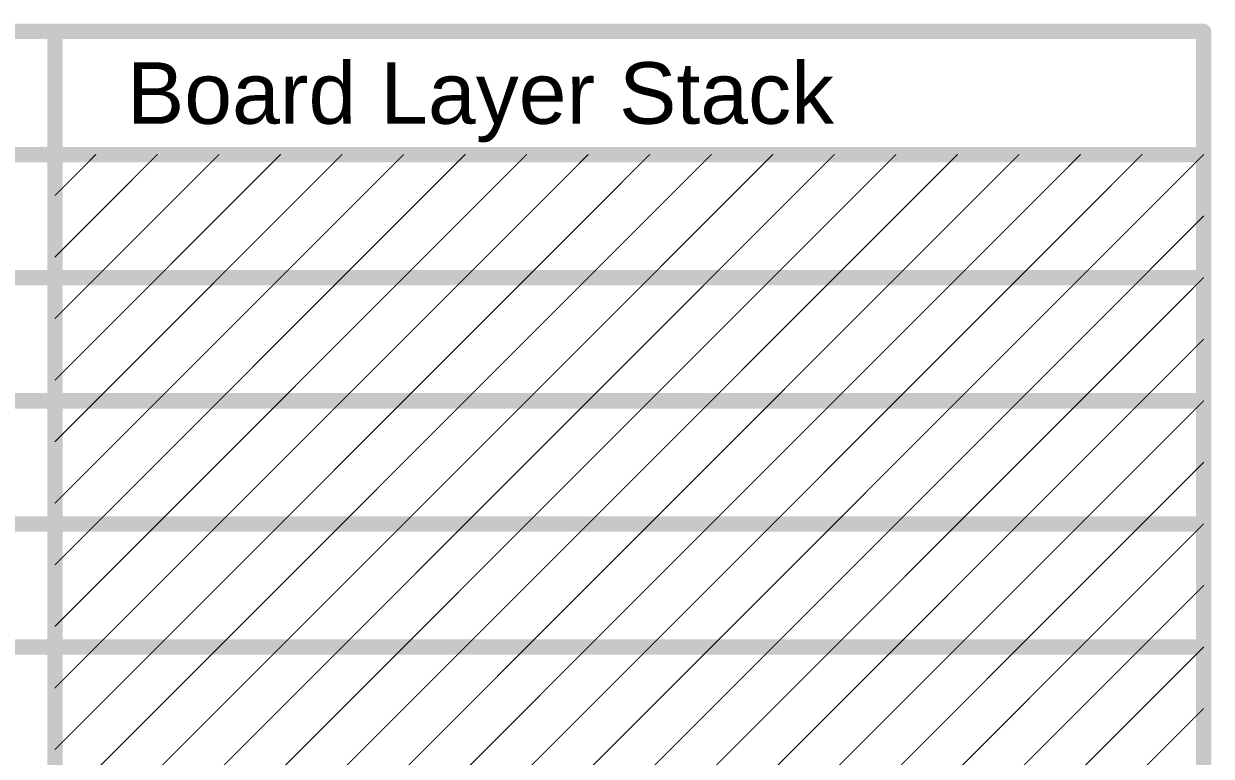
# Model space of a CAD drawing. Header units: inches. Extents: x -13 to 356, y -4 to 120.
# Drawn here: x 73.13 to 102.54, y 101.57 to 119.7 of the extents above; entities that cross this region are included whole.
import ezdxf

# ---------------------------------------------------------------- set-up
doc = ezdxf.new("R2010")
doc.units = ezdxf.units.IN
doc.layers.add('Dimensions', color=6, linetype='Continuous')
doc.styles.add('Arial', font='', dxfattribs={"height": 0.2})
doc.styles.get('Arial').set_extended_font_data('Arial')

msp = doc.modelspace()

# ---------------------------------------------------------------- linework, layer by layer
at = {"layer": 'Dimensions'}
for points in [[(-12.939, 119.507, 0.381, 0.381, 0), (102.346, 119.507, 0.381, 0.381, 0)], [(73.906, 82.931, 0.381, 0.381, 0), (73.906, 119.507, 0.381, 0.381, 0)], [(102.346, 82.931, 0.381, 0.381, 0), (102.346, 119.507, 0.381, 0.381, 0)], [(-12.939, 116.459, 0.381, 0.381, 0), (102.346, 116.459, 0.381, 0.381, 0)], [(73.906, 113.927, 0.0254, 0.0254, 0), (76.438, 116.459, 0.0254, 0.0254, 0)], [(73.906, 115.451, 0.0254, 0.0254, 0), (74.914, 116.459, 0.0254, 0.0254, 0)], [(74.914, 113.411, 0.0254, 0.0254, 0), (77.962, 116.459, 0.0254, 0.0254, 0)], [(76.438, 113.411, 0.0254, 0.0254, 0), (79.486, 116.459, 0.0254, 0.0254, 0)], [(77.962, 113.411, 0.0254, 0.0254, 0), (81.01, 116.459, 0.0254, 0.0254, 0)], [(79.486, 113.411, 0.0254, 0.0254, 0), (82.534, 116.459, 0.0254, 0.0254, 0)], [(81.01, 113.411, 0.0254, 0.0254, 0), (84.058, 116.459, 0.0254, 0.0254, 0)], [(82.534, 113.411, 0.0254, 0.0254, 0), (85.582, 116.459, 0.0254, 0.0254, 0)], [(84.058, 113.411, 0.0254, 0.0254, 0), (87.106, 116.459, 0.0254, 0.0254, 0)], [(85.582, 113.411, 0.0254, 0.0254, 0), (88.63, 116.459, 0.0254, 0.0254, 0)], [(87.106, 113.411, 0.0254, 0.0254, 0), (90.154, 116.459, 0.0254, 0.0254, 0)], [(88.63, 113.411, 0.0254, 0.0254, 0), (91.678, 116.459, 0.0254, 0.0254, 0)], [(90.154, 113.411, 0.0254, 0.0254, 0), (93.202, 116.459, 0.0254, 0.0254, 0)], [(91.678, 113.411, 0.0254, 0.0254, 0), (94.726, 116.459, 0.0254, 0.0254, 0)], [(93.202, 113.411, 0.0254, 0.0254, 0), (96.25, 116.459, 0.0254, 0.0254, 0)], [(94.726, 113.411, 0.0254, 0.0254, 0), (97.774, 116.459, 0.0254, 0.0254, 0)], [(96.25, 113.411, 0.0254, 0.0254, 0), (99.298, 116.459, 0.0254, 0.0254, 0)], [(97.774, 113.411, 0.0254, 0.0254, 0), (100.822, 116.459, 0.0254, 0.0254, 0)], [(99.298, 113.411, 0.0254, 0.0254, 0), (102.346, 116.459, 0.0254, 0.0254, 0)], [(100.822, 113.411, 0.0254, 0.0254, 0), (102.346, 114.935, 0.0254, 0.0254, 0)], [(59.432, 113.411, 0.381, 0.381, 0), (73.906, 113.411, 0.381, 0.381, 0)], [(73.906, 113.411, 0.381, 0.381, 0), (102.346, 113.411, 0.381, 0.381, 0)], [(73.906, 110.879, 0.0254, 0.0254, 0), (76.438, 113.411, 0.0254, 0.0254, 0)], [(73.906, 112.403, 0.0254, 0.0254, 0), (74.914, 113.411, 0.0254, 0.0254, 0)], [(74.914, 110.363, 0.0254, 0.0254, 0), (77.962, 113.411, 0.0254, 0.0254, 0)], [(76.438, 110.363, 0.0254, 0.0254, 0), (79.486, 113.411, 0.0254, 0.0254, 0)], [(77.962, 110.363, 0.0254, 0.0254, 0), (81.01, 113.411, 0.0254, 0.0254, 0)], [(79.486, 110.363, 0.0254, 0.0254, 0), (82.534, 113.411, 0.0254, 0.0254, 0)], [(81.01, 110.363, 0.0254, 0.0254, 0), (84.058, 113.411, 0.0254, 0.0254, 0)], [(82.534, 110.363, 0.0254, 0.0254, 0), (85.582, 113.411, 0.0254, 0.0254, 0)], [(84.058, 110.363, 0.0254, 0.0254, 0), (87.106, 113.411, 0.0254, 0.0254, 0)], [(85.582, 110.363, 0.0254, 0.0254, 0), (88.63, 113.411, 0.0254, 0.0254, 0)], [(87.106, 110.363, 0.0254, 0.0254, 0), (90.154, 113.411, 0.0254, 0.0254, 0)], [(88.63, 110.363, 0.0254, 0.0254, 0), (91.678, 113.411, 0.0254, 0.0254, 0)], [(90.154, 110.363, 0.0254, 0.0254, 0), (93.202, 113.411, 0.0254, 0.0254, 0)], [(91.678, 110.363, 0.0254, 0.0254, 0), (94.726, 113.411, 0.0254, 0.0254, 0)], [(93.202, 110.363, 0.0254, 0.0254, 0), (96.25, 113.411, 0.0254, 0.0254, 0)], [(94.726, 110.363, 0.0254, 0.0254, 0), (97.774, 113.411, 0.0254, 0.0254, 0)], [(96.25, 110.363, 0.0254, 0.0254, 0), (99.298, 113.411, 0.0254, 0.0254, 0)], [(97.774, 110.363, 0.0254, 0.0254, 0), (100.822, 113.411, 0.0254, 0.0254, 0)], [(99.298, 110.363, 0.0254, 0.0254, 0), (102.346, 113.411, 0.0254, 0.0254, 0)], [(100.822, 110.363, 0.0254, 0.0254, 0), (102.346, 111.887, 0.0254, 0.0254, 0)], [(59.432, 110.363, 0.381, 0.381, 0), (73.906, 110.363, 0.381, 0.381, 0)], [(73.906, 110.363, 0.381, 0.381, 0), (102.346, 110.363, 0.381, 0.381, 0)], [(73.906, 107.831, 0.0254, 0.0254, 0), (76.438, 110.363, 0.0254, 0.0254, 0)], [(73.906, 109.355, 0.0254, 0.0254, 0), (74.914, 110.363, 0.0254, 0.0254, 0)], [(74.914, 107.315, 0.0254, 0.0254, 0), (77.962, 110.363, 0.0254, 0.0254, 0)], [(76.438, 107.315, 0.0254, 0.0254, 0), (79.486, 110.363, 0.0254, 0.0254, 0)], [(77.962, 107.315, 0.0254, 0.0254, 0), (81.01, 110.363, 0.0254, 0.0254, 0)], [(79.486, 107.315, 0.0254, 0.0254, 0), (82.534, 110.363, 0.0254, 0.0254, 0)], [(81.01, 107.315, 0.0254, 0.0254, 0), (84.058, 110.363, 0.0254, 0.0254, 0)], [(82.534, 107.315, 0.0254, 0.0254, 0), (85.582, 110.363, 0.0254, 0.0254, 0)], [(84.058, 107.315, 0.0254, 0.0254, 0), (87.106, 110.363, 0.0254, 0.0254, 0)], [(85.582, 107.315, 0.0254, 0.0254, 0), (88.63, 110.363, 0.0254, 0.0254, 0)], [(87.106, 107.315, 0.0254, 0.0254, 0), (90.154, 110.363, 0.0254, 0.0254, 0)], [(88.63, 107.315, 0.0254, 0.0254, 0), (91.678, 110.363, 0.0254, 0.0254, 0)], [(90.154, 107.315, 0.0254, 0.0254, 0), (93.202, 110.363, 0.0254, 0.0254, 0)], [(91.678, 107.315, 0.0254, 0.0254, 0), (94.726, 110.363, 0.0254, 0.0254, 0)], [(93.202, 107.315, 0.0254, 0.0254, 0), (96.25, 110.363, 0.0254, 0.0254, 0)], [(94.726, 107.315, 0.0254, 0.0254, 0), (97.774, 110.363, 0.0254, 0.0254, 0)], [(96.25, 107.315, 0.0254, 0.0254, 0), (99.298, 110.363, 0.0254, 0.0254, 0)], [(97.774, 107.315, 0.0254, 0.0254, 0), (100.822, 110.363, 0.0254, 0.0254, 0)], [(99.298, 107.315, 0.0254, 0.0254, 0), (102.346, 110.363, 0.0254, 0.0254, 0)], [(100.822, 107.315, 0.0254, 0.0254, 0), (102.346, 108.839, 0.0254, 0.0254, 0)], [(59.432, 107.315, 0.381, 0.381, 0), (73.906, 107.315, 0.381, 0.381, 0)], [(73.906, 107.315, 0.381, 0.381, 0), (102.346, 107.315, 0.381, 0.381, 0)], [(73.906, 104.783, 0.0254, 0.0254, 0), (76.438, 107.315, 0.0254, 0.0254, 0)], [(73.906, 106.307, 0.0254, 0.0254, 0), (74.914, 107.315, 0.0254, 0.0254, 0)], [(74.914, 104.267, 0.0254, 0.0254, 0), (77.962, 107.315, 0.0254, 0.0254, 0)], [(76.438, 104.267, 0.0254, 0.0254, 0), (79.486, 107.315, 0.0254, 0.0254, 0)], [(77.962, 104.267, 0.0254, 0.0254, 0), (81.01, 107.315, 0.0254, 0.0254, 0)], [(79.486, 104.267, 0.0254, 0.0254, 0), (82.534, 107.315, 0.0254, 0.0254, 0)], [(81.01, 104.267, 0.0254, 0.0254, 0), (84.058, 107.315, 0.0254, 0.0254, 0)], [(82.534, 104.267, 0.0254, 0.0254, 0), (85.582, 107.315, 0.0254, 0.0254, 0)], [(84.058, 104.267, 0.0254, 0.0254, 0), (87.106, 107.315, 0.0254, 0.0254, 0)], [(85.582, 104.267, 0.0254, 0.0254, 0), (88.63, 107.315, 0.0254, 0.0254, 0)], [(87.106, 104.267, 0.0254, 0.0254, 0), (90.154, 107.315, 0.0254, 0.0254, 0)], [(88.63, 104.267, 0.0254, 0.0254, 0), (91.678, 107.315, 0.0254, 0.0254, 0)], [(90.154, 104.267, 0.0254, 0.0254, 0), (93.202, 107.315, 0.0254, 0.0254, 0)], [(91.678, 104.267, 0.0254, 0.0254, 0), (94.726, 107.315, 0.0254, 0.0254, 0)], [(93.202, 104.267, 0.0254, 0.0254, 0), (96.25, 107.315, 0.0254, 0.0254, 0)], [(94.726, 104.267, 0.0254, 0.0254, 0), (97.774, 107.315, 0.0254, 0.0254, 0)], [(96.25, 104.267, 0.0254, 0.0254, 0), (99.298, 107.315, 0.0254, 0.0254, 0)], [(97.774, 104.267, 0.0254, 0.0254, 0), (100.822, 107.315, 0.0254, 0.0254, 0)], [(99.298, 104.267, 0.0254, 0.0254, 0), (102.346, 107.315, 0.0254, 0.0254, 0)], [(100.822, 104.267, 0.0254, 0.0254, 0), (102.346, 105.791, 0.0254, 0.0254, 0)], [(59.432, 104.267, 0.381, 0.381, 0), (73.906, 104.267, 0.381, 0.381, 0)], [(73.906, 104.267, 0.381, 0.381, 0), (102.346, 104.267, 0.381, 0.381, 0)], [(73.906, 101.735, 0.0254, 0.0254, 0), (76.438, 104.267, 0.0254, 0.0254, 0)], [(73.906, 103.259, 0.0254, 0.0254, 0), (74.914, 104.267, 0.0254, 0.0254, 0)], [(74.914, 101.219, 0.0254, 0.0254, 0), (77.962, 104.267, 0.0254, 0.0254, 0)], [(76.438, 101.219, 0.0254, 0.0254, 0), (79.486, 104.267, 0.0254, 0.0254, 0)], [(77.962, 101.219, 0.0254, 0.0254, 0), (81.01, 104.267, 0.0254, 0.0254, 0)], [(79.486, 101.219, 0.0254, 0.0254, 0), (82.534, 104.267, 0.0254, 0.0254, 0)], [(81.01, 101.219, 0.0254, 0.0254, 0), (84.058, 104.267, 0.0254, 0.0254, 0)], [(82.534, 101.219, 0.0254, 0.0254, 0), (85.582, 104.267, 0.0254, 0.0254, 0)], [(84.058, 101.219, 0.0254, 0.0254, 0), (87.106, 104.267, 0.0254, 0.0254, 0)], [(85.582, 101.219, 0.0254, 0.0254, 0), (88.63, 104.267, 0.0254, 0.0254, 0)], [(87.106, 101.219, 0.0254, 0.0254, 0), (90.154, 104.267, 0.0254, 0.0254, 0)], [(88.63, 101.219, 0.0254, 0.0254, 0), (91.678, 104.267, 0.0254, 0.0254, 0)], [(90.154, 101.219, 0.0254, 0.0254, 0), (93.202, 104.267, 0.0254, 0.0254, 0)], [(91.678, 101.219, 0.0254, 0.0254, 0), (94.726, 104.267, 0.0254, 0.0254, 0)], [(93.202, 101.219, 0.0254, 0.0254, 0), (96.25, 104.267, 0.0254, 0.0254, 0)], [(94.726, 101.219, 0.0254, 0.0254, 0), (97.774, 104.267, 0.0254, 0.0254, 0)], [(96.25, 101.219, 0.0254, 0.0254, 0), (99.298, 104.267, 0.0254, 0.0254, 0)], [(97.774, 101.219, 0.0254, 0.0254, 0), (100.822, 104.267, 0.0254, 0.0254, 0)], [(99.298, 101.219, 0.0254, 0.0254, 0), (102.346, 104.267, 0.0254, 0.0254, 0)], [(100.822, 101.219, 0.0254, 0.0254, 0), (102.346, 102.743, 0.0254, 0.0254, 0)]]:
    msp.add_lwpolyline(points, format="xyseb", dxfattribs=at)
for points in [[(73.811, 119.507, 0.191, 0.191, 1), (74.002, 119.507, 0.191, 0.191, 1)], [(102.251, 119.507, 0.191, 0.191, 1), (102.441, 119.507, 0.191, 0.191, 1)], [(102.251, 119.507, 0.191, 0.191, 1), (102.441, 119.507, 0.191, 0.191, 1)], [(74.908, 116.459, 0.0127, 0.0127, 1), (74.921, 116.459, 0.0127, 0.0127, 1)], [(76.432, 116.459, 0.0127, 0.0127, 1), (76.445, 116.459, 0.0127, 0.0127, 1)], [(77.956, 116.459, 0.0127, 0.0127, 1), (77.969, 116.459, 0.0127, 0.0127, 1)], [(79.48, 116.459, 0.0127, 0.0127, 1), (79.493, 116.459, 0.0127, 0.0127, 1)], [(81.004, 116.459, 0.0127, 0.0127, 1), (81.017, 116.459, 0.0127, 0.0127, 1)], [(82.528, 116.459, 0.0127, 0.0127, 1), (82.541, 116.459, 0.0127, 0.0127, 1)], [(84.052, 116.459, 0.0127, 0.0127, 1), (84.065, 116.459, 0.0127, 0.0127, 1)], [(85.576, 116.459, 0.0127, 0.0127, 1), (85.589, 116.459, 0.0127, 0.0127, 1)], [(87.1, 116.459, 0.0127, 0.0127, 1), (87.113, 116.459, 0.0127, 0.0127, 1)], [(88.624, 116.459, 0.0127, 0.0127, 1), (88.637, 116.459, 0.0127, 0.0127, 1)], [(90.148, 116.459, 0.0127, 0.0127, 1), (90.161, 116.459, 0.0127, 0.0127, 1)], [(91.672, 116.459, 0.0127, 0.0127, 1), (91.685, 116.459, 0.0127, 0.0127, 1)], [(93.196, 116.459, 0.0127, 0.0127, 1), (93.209, 116.459, 0.0127, 0.0127, 1)], [(94.72, 116.459, 0.0127, 0.0127, 1), (94.733, 116.459, 0.0127, 0.0127, 1)], [(96.244, 116.459, 0.0127, 0.0127, 1), (96.257, 116.459, 0.0127, 0.0127, 1)], [(97.768, 116.459, 0.0127, 0.0127, 1), (97.781, 116.459, 0.0127, 0.0127, 1)], [(99.292, 116.459, 0.0127, 0.0127, 1), (99.305, 116.459, 0.0127, 0.0127, 1)], [(100.816, 116.459, 0.0127, 0.0127, 1), (100.829, 116.459, 0.0127, 0.0127, 1)], [(102.251, 116.459, 0.191, 0.191, 1), (102.441, 116.459, 0.191, 0.191, 1)], [(102.34, 116.459, 0.0127, 0.0127, 1), (102.353, 116.459, 0.0127, 0.0127, 1)], [(73.9, 115.451, 0.0127, 0.0127, 1), (73.913, 115.451, 0.0127, 0.0127, 1)], [(102.34, 114.935, 0.0127, 0.0127, 1), (102.353, 114.935, 0.0127, 0.0127, 1)], [(73.9, 113.927, 0.0127, 0.0127, 1), (73.913, 113.927, 0.0127, 0.0127, 1)], [(73.811, 113.411, 0.191, 0.191, 1), (74.002, 113.411, 0.191, 0.191, 1)], [(73.811, 113.411, 0.191, 0.191, 1), (74.002, 113.411, 0.191, 0.191, 1)], [(102.251, 113.411, 0.191, 0.191, 1), (102.441, 113.411, 0.191, 0.191, 1)], [(74.908, 113.411, 0.0127, 0.0127, 1), (74.921, 113.411, 0.0127, 0.0127, 1)], [(74.908, 113.411, 0.0127, 0.0127, 1), (74.921, 113.411, 0.0127, 0.0127, 1)], [(76.432, 113.411, 0.0127, 0.0127, 1), (76.445, 113.411, 0.0127, 0.0127, 1)], [(76.432, 113.411, 0.0127, 0.0127, 1), (76.445, 113.411, 0.0127, 0.0127, 1)], [(77.956, 113.411, 0.0127, 0.0127, 1), (77.969, 113.411, 0.0127, 0.0127, 1)], [(77.956, 113.411, 0.0127, 0.0127, 1), (77.969, 113.411, 0.0127, 0.0127, 1)], [(79.48, 113.411, 0.0127, 0.0127, 1), (79.493, 113.411, 0.0127, 0.0127, 1)], [(79.48, 113.411, 0.0127, 0.0127, 1), (79.493, 113.411, 0.0127, 0.0127, 1)], [(81.004, 113.411, 0.0127, 0.0127, 1), (81.017, 113.411, 0.0127, 0.0127, 1)], [(81.004, 113.411, 0.0127, 0.0127, 1), (81.017, 113.411, 0.0127, 0.0127, 1)], [(82.528, 113.411, 0.0127, 0.0127, 1), (82.541, 113.411, 0.0127, 0.0127, 1)], [(82.528, 113.411, 0.0127, 0.0127, 1), (82.541, 113.411, 0.0127, 0.0127, 1)], [(84.052, 113.411, 0.0127, 0.0127, 1), (84.065, 113.411, 0.0127, 0.0127, 1)], [(84.052, 113.411, 0.0127, 0.0127, 1), (84.065, 113.411, 0.0127, 0.0127, 1)], [(85.576, 113.411, 0.0127, 0.0127, 1), (85.589, 113.411, 0.0127, 0.0127, 1)], [(85.576, 113.411, 0.0127, 0.0127, 1), (85.589, 113.411, 0.0127, 0.0127, 1)], [(87.1, 113.411, 0.0127, 0.0127, 1), (87.113, 113.411, 0.0127, 0.0127, 1)], [(87.1, 113.411, 0.0127, 0.0127, 1), (87.113, 113.411, 0.0127, 0.0127, 1)], [(88.624, 113.411, 0.0127, 0.0127, 1), (88.637, 113.411, 0.0127, 0.0127, 1)], [(88.624, 113.411, 0.0127, 0.0127, 1), (88.637, 113.411, 0.0127, 0.0127, 1)], [(90.148, 113.411, 0.0127, 0.0127, 1), (90.161, 113.411, 0.0127, 0.0127, 1)], [(90.148, 113.411, 0.0127, 0.0127, 1), (90.161, 113.411, 0.0127, 0.0127, 1)], [(91.672, 113.411, 0.0127, 0.0127, 1), (91.685, 113.411, 0.0127, 0.0127, 1)], [(91.672, 113.411, 0.0127, 0.0127, 1), (91.685, 113.411, 0.0127, 0.0127, 1)], [(93.196, 113.411, 0.0127, 0.0127, 1), (93.209, 113.411, 0.0127, 0.0127, 1)], [(93.196, 113.411, 0.0127, 0.0127, 1), (93.209, 113.411, 0.0127, 0.0127, 1)], [(94.72, 113.411, 0.0127, 0.0127, 1), (94.733, 113.411, 0.0127, 0.0127, 1)], [(94.72, 113.411, 0.0127, 0.0127, 1), (94.733, 113.411, 0.0127, 0.0127, 1)], [(96.244, 113.411, 0.0127, 0.0127, 1), (96.257, 113.411, 0.0127, 0.0127, 1)], [(96.244, 113.411, 0.0127, 0.0127, 1), (96.257, 113.411, 0.0127, 0.0127, 1)], [(97.768, 113.411, 0.0127, 0.0127, 1), (97.781, 113.411, 0.0127, 0.0127, 1)], [(97.768, 113.411, 0.0127, 0.0127, 1), (97.781, 113.411, 0.0127, 0.0127, 1)], [(99.292, 113.411, 0.0127, 0.0127, 1), (99.305, 113.411, 0.0127, 0.0127, 1)], [(99.292, 113.411, 0.0127, 0.0127, 1), (99.305, 113.411, 0.0127, 0.0127, 1)], [(100.816, 113.411, 0.0127, 0.0127, 1), (100.829, 113.411, 0.0127, 0.0127, 1)], [(100.816, 113.411, 0.0127, 0.0127, 1), (100.829, 113.411, 0.0127, 0.0127, 1)], [(102.34, 113.411, 0.0127, 0.0127, 1), (102.353, 113.411, 0.0127, 0.0127, 1)], [(73.9, 112.403, 0.0127, 0.0127, 1), (73.913, 112.403, 0.0127, 0.0127, 1)], [(102.34, 111.887, 0.0127, 0.0127, 1), (102.353, 111.887, 0.0127, 0.0127, 1)], [(73.9, 110.879, 0.0127, 0.0127, 1), (73.913, 110.879, 0.0127, 0.0127, 1)], [(73.811, 110.363, 0.191, 0.191, 1), (74.002, 110.363, 0.191, 0.191, 1)], [(73.811, 110.363, 0.191, 0.191, 1), (74.002, 110.363, 0.191, 0.191, 1)], [(74.908, 110.363, 0.0127, 0.0127, 1), (74.921, 110.363, 0.0127, 0.0127, 1)], [(74.908, 110.363, 0.0127, 0.0127, 1), (74.921, 110.363, 0.0127, 0.0127, 1)], [(76.432, 110.363, 0.0127, 0.0127, 1), (76.445, 110.363, 0.0127, 0.0127, 1)], [(76.432, 110.363, 0.0127, 0.0127, 1), (76.445, 110.363, 0.0127, 0.0127, 1)], [(77.956, 110.363, 0.0127, 0.0127, 1), (77.969, 110.363, 0.0127, 0.0127, 1)], [(77.956, 110.363, 0.0127, 0.0127, 1), (77.969, 110.363, 0.0127, 0.0127, 1)], [(79.48, 110.363, 0.0127, 0.0127, 1), (79.493, 110.363, 0.0127, 0.0127, 1)], [(79.48, 110.363, 0.0127, 0.0127, 1), (79.493, 110.363, 0.0127, 0.0127, 1)], [(81.004, 110.363, 0.0127, 0.0127, 1), (81.017, 110.363, 0.0127, 0.0127, 1)], [(81.004, 110.363, 0.0127, 0.0127, 1), (81.017, 110.363, 0.0127, 0.0127, 1)], [(82.528, 110.363, 0.0127, 0.0127, 1), (82.541, 110.363, 0.0127, 0.0127, 1)], [(82.528, 110.363, 0.0127, 0.0127, 1), (82.541, 110.363, 0.0127, 0.0127, 1)], [(84.052, 110.363, 0.0127, 0.0127, 1), (84.065, 110.363, 0.0127, 0.0127, 1)], [(84.052, 110.363, 0.0127, 0.0127, 1), (84.065, 110.363, 0.0127, 0.0127, 1)], [(85.576, 110.363, 0.0127, 0.0127, 1), (85.589, 110.363, 0.0127, 0.0127, 1)], [(85.576, 110.363, 0.0127, 0.0127, 1), (85.589, 110.363, 0.0127, 0.0127, 1)], [(87.1, 110.363, 0.0127, 0.0127, 1), (87.113, 110.363, 0.0127, 0.0127, 1)], [(87.1, 110.363, 0.0127, 0.0127, 1), (87.113, 110.363, 0.0127, 0.0127, 1)], [(88.624, 110.363, 0.0127, 0.0127, 1), (88.637, 110.363, 0.0127, 0.0127, 1)], [(88.624, 110.363, 0.0127, 0.0127, 1), (88.637, 110.363, 0.0127, 0.0127, 1)], [(90.148, 110.363, 0.0127, 0.0127, 1), (90.161, 110.363, 0.0127, 0.0127, 1)], [(90.148, 110.363, 0.0127, 0.0127, 1), (90.161, 110.363, 0.0127, 0.0127, 1)], [(91.672, 110.363, 0.0127, 0.0127, 1), (91.685, 110.363, 0.0127, 0.0127, 1)], [(91.672, 110.363, 0.0127, 0.0127, 1), (91.685, 110.363, 0.0127, 0.0127, 1)], [(93.196, 110.363, 0.0127, 0.0127, 1), (93.209, 110.363, 0.0127, 0.0127, 1)], [(93.196, 110.363, 0.0127, 0.0127, 1), (93.209, 110.363, 0.0127, 0.0127, 1)], [(94.72, 110.363, 0.0127, 0.0127, 1), (94.733, 110.363, 0.0127, 0.0127, 1)], [(94.72, 110.363, 0.0127, 0.0127, 1), (94.733, 110.363, 0.0127, 0.0127, 1)], [(96.244, 110.363, 0.0127, 0.0127, 1), (96.257, 110.363, 0.0127, 0.0127, 1)], [(96.244, 110.363, 0.0127, 0.0127, 1), (96.257, 110.363, 0.0127, 0.0127, 1)], [(97.768, 110.363, 0.0127, 0.0127, 1), (97.781, 110.363, 0.0127, 0.0127, 1)], [(97.768, 110.363, 0.0127, 0.0127, 1), (97.781, 110.363, 0.0127, 0.0127, 1)], [(99.292, 110.363, 0.0127, 0.0127, 1), (99.305, 110.363, 0.0127, 0.0127, 1)], [(99.292, 110.363, 0.0127, 0.0127, 1), (99.305, 110.363, 0.0127, 0.0127, 1)], [(100.816, 110.363, 0.0127, 0.0127, 1), (100.829, 110.363, 0.0127, 0.0127, 1)], [(100.816, 110.363, 0.0127, 0.0127, 1), (100.829, 110.363, 0.0127, 0.0127, 1)], [(102.251, 110.363, 0.191, 0.191, 1), (102.441, 110.363, 0.191, 0.191, 1)], [(102.34, 110.363, 0.0127, 0.0127, 1), (102.353, 110.363, 0.0127, 0.0127, 1)], [(73.9, 109.355, 0.0127, 0.0127, 1), (73.913, 109.355, 0.0127, 0.0127, 1)], [(102.34, 108.839, 0.0127, 0.0127, 1), (102.353, 108.839, 0.0127, 0.0127, 1)], [(73.9, 107.831, 0.0127, 0.0127, 1), (73.913, 107.831, 0.0127, 0.0127, 1)], [(73.811, 107.315, 0.191, 0.191, 1), (74.002, 107.315, 0.191, 0.191, 1)], [(73.811, 107.315, 0.191, 0.191, 1), (74.002, 107.315, 0.191, 0.191, 1)], [(102.251, 107.315, 0.191, 0.191, 1), (102.441, 107.315, 0.191, 0.191, 1)], [(74.908, 107.315, 0.0127, 0.0127, 1), (74.921, 107.315, 0.0127, 0.0127, 1)], [(74.908, 107.315, 0.0127, 0.0127, 1), (74.921, 107.315, 0.0127, 0.0127, 1)], [(76.432, 107.315, 0.0127, 0.0127, 1), (76.445, 107.315, 0.0127, 0.0127, 1)], [(76.432, 107.315, 0.0127, 0.0127, 1), (76.445, 107.315, 0.0127, 0.0127, 1)], [(77.956, 107.315, 0.0127, 0.0127, 1), (77.969, 107.315, 0.0127, 0.0127, 1)], [(77.956, 107.315, 0.0127, 0.0127, 1), (77.969, 107.315, 0.0127, 0.0127, 1)], [(79.48, 107.315, 0.0127, 0.0127, 1), (79.493, 107.315, 0.0127, 0.0127, 1)], [(79.48, 107.315, 0.0127, 0.0127, 1), (79.493, 107.315, 0.0127, 0.0127, 1)], [(81.004, 107.315, 0.0127, 0.0127, 1), (81.017, 107.315, 0.0127, 0.0127, 1)], [(81.004, 107.315, 0.0127, 0.0127, 1), (81.017, 107.315, 0.0127, 0.0127, 1)], [(82.528, 107.315, 0.0127, 0.0127, 1), (82.541, 107.315, 0.0127, 0.0127, 1)], [(82.528, 107.315, 0.0127, 0.0127, 1), (82.541, 107.315, 0.0127, 0.0127, 1)], [(84.052, 107.315, 0.0127, 0.0127, 1), (84.065, 107.315, 0.0127, 0.0127, 1)], [(84.052, 107.315, 0.0127, 0.0127, 1), (84.065, 107.315, 0.0127, 0.0127, 1)], [(85.576, 107.315, 0.0127, 0.0127, 1), (85.589, 107.315, 0.0127, 0.0127, 1)], [(85.576, 107.315, 0.0127, 0.0127, 1), (85.589, 107.315, 0.0127, 0.0127, 1)], [(87.1, 107.315, 0.0127, 0.0127, 1), (87.113, 107.315, 0.0127, 0.0127, 1)], [(87.1, 107.315, 0.0127, 0.0127, 1), (87.113, 107.315, 0.0127, 0.0127, 1)], [(88.624, 107.315, 0.0127, 0.0127, 1), (88.637, 107.315, 0.0127, 0.0127, 1)], [(88.624, 107.315, 0.0127, 0.0127, 1), (88.637, 107.315, 0.0127, 0.0127, 1)], [(90.148, 107.315, 0.0127, 0.0127, 1), (90.161, 107.315, 0.0127, 0.0127, 1)], [(90.148, 107.315, 0.0127, 0.0127, 1), (90.161, 107.315, 0.0127, 0.0127, 1)], [(91.672, 107.315, 0.0127, 0.0127, 1), (91.685, 107.315, 0.0127, 0.0127, 1)], [(91.672, 107.315, 0.0127, 0.0127, 1), (91.685, 107.315, 0.0127, 0.0127, 1)], [(93.196, 107.315, 0.0127, 0.0127, 1), (93.209, 107.315, 0.0127, 0.0127, 1)], [(93.196, 107.315, 0.0127, 0.0127, 1), (93.209, 107.315, 0.0127, 0.0127, 1)], [(94.72, 107.315, 0.0127, 0.0127, 1), (94.733, 107.315, 0.0127, 0.0127, 1)], [(94.72, 107.315, 0.0127, 0.0127, 1), (94.733, 107.315, 0.0127, 0.0127, 1)], [(96.244, 107.315, 0.0127, 0.0127, 1), (96.257, 107.315, 0.0127, 0.0127, 1)], [(96.244, 107.315, 0.0127, 0.0127, 1), (96.257, 107.315, 0.0127, 0.0127, 1)], [(97.768, 107.315, 0.0127, 0.0127, 1), (97.781, 107.315, 0.0127, 0.0127, 1)], [(97.768, 107.315, 0.0127, 0.0127, 1), (97.781, 107.315, 0.0127, 0.0127, 1)], [(99.292, 107.315, 0.0127, 0.0127, 1), (99.305, 107.315, 0.0127, 0.0127, 1)], [(99.292, 107.315, 0.0127, 0.0127, 1), (99.305, 107.315, 0.0127, 0.0127, 1)], [(100.816, 107.315, 0.0127, 0.0127, 1), (100.829, 107.315, 0.0127, 0.0127, 1)], [(100.816, 107.315, 0.0127, 0.0127, 1), (100.829, 107.315, 0.0127, 0.0127, 1)], [(102.34, 107.315, 0.0127, 0.0127, 1), (102.353, 107.315, 0.0127, 0.0127, 1)], [(73.9, 106.307, 0.0127, 0.0127, 1), (73.913, 106.307, 0.0127, 0.0127, 1)], [(102.34, 105.791, 0.0127, 0.0127, 1), (102.353, 105.791, 0.0127, 0.0127, 1)], [(73.9, 104.783, 0.0127, 0.0127, 1), (73.913, 104.783, 0.0127, 0.0127, 1)], [(73.811, 104.267, 0.191, 0.191, 1), (74.002, 104.267, 0.191, 0.191, 1)], [(73.811, 104.267, 0.191, 0.191, 1), (74.002, 104.267, 0.191, 0.191, 1)], [(102.251, 104.267, 0.191, 0.191, 1), (102.441, 104.267, 0.191, 0.191, 1)], [(74.908, 104.267, 0.0127, 0.0127, 1), (74.921, 104.267, 0.0127, 0.0127, 1)], [(74.908, 104.267, 0.0127, 0.0127, 1), (74.921, 104.267, 0.0127, 0.0127, 1)], [(76.432, 104.267, 0.0127, 0.0127, 1), (76.445, 104.267, 0.0127, 0.0127, 1)], [(76.432, 104.267, 0.0127, 0.0127, 1), (76.445, 104.267, 0.0127, 0.0127, 1)], [(77.956, 104.267, 0.0127, 0.0127, 1), (77.969, 104.267, 0.0127, 0.0127, 1)], [(77.956, 104.267, 0.0127, 0.0127, 1), (77.969, 104.267, 0.0127, 0.0127, 1)], [(79.48, 104.267, 0.0127, 0.0127, 1), (79.493, 104.267, 0.0127, 0.0127, 1)], [(79.48, 104.267, 0.0127, 0.0127, 1), (79.493, 104.267, 0.0127, 0.0127, 1)], [(81.004, 104.267, 0.0127, 0.0127, 1), (81.017, 104.267, 0.0127, 0.0127, 1)], [(81.004, 104.267, 0.0127, 0.0127, 1), (81.017, 104.267, 0.0127, 0.0127, 1)], [(82.528, 104.267, 0.0127, 0.0127, 1), (82.541, 104.267, 0.0127, 0.0127, 1)], [(82.528, 104.267, 0.0127, 0.0127, 1), (82.541, 104.267, 0.0127, 0.0127, 1)], [(84.052, 104.267, 0.0127, 0.0127, 1), (84.065, 104.267, 0.0127, 0.0127, 1)], [(84.052, 104.267, 0.0127, 0.0127, 1), (84.065, 104.267, 0.0127, 0.0127, 1)], [(85.576, 104.267, 0.0127, 0.0127, 1), (85.589, 104.267, 0.0127, 0.0127, 1)], [(85.576, 104.267, 0.0127, 0.0127, 1), (85.589, 104.267, 0.0127, 0.0127, 1)], [(87.1, 104.267, 0.0127, 0.0127, 1), (87.113, 104.267, 0.0127, 0.0127, 1)], [(87.1, 104.267, 0.0127, 0.0127, 1), (87.113, 104.267, 0.0127, 0.0127, 1)], [(88.624, 104.267, 0.0127, 0.0127, 1), (88.637, 104.267, 0.0127, 0.0127, 1)], [(88.624, 104.267, 0.0127, 0.0127, 1), (88.637, 104.267, 0.0127, 0.0127, 1)], [(90.148, 104.267, 0.0127, 0.0127, 1), (90.161, 104.267, 0.0127, 0.0127, 1)], [(90.148, 104.267, 0.0127, 0.0127, 1), (90.161, 104.267, 0.0127, 0.0127, 1)], [(91.672, 104.267, 0.0127, 0.0127, 1), (91.685, 104.267, 0.0127, 0.0127, 1)], [(91.672, 104.267, 0.0127, 0.0127, 1), (91.685, 104.267, 0.0127, 0.0127, 1)], [(93.196, 104.267, 0.0127, 0.0127, 1), (93.209, 104.267, 0.0127, 0.0127, 1)], [(93.196, 104.267, 0.0127, 0.0127, 1), (93.209, 104.267, 0.0127, 0.0127, 1)], [(94.72, 104.267, 0.0127, 0.0127, 1), (94.733, 104.267, 0.0127, 0.0127, 1)], [(94.72, 104.267, 0.0127, 0.0127, 1), (94.733, 104.267, 0.0127, 0.0127, 1)], [(96.244, 104.267, 0.0127, 0.0127, 1), (96.257, 104.267, 0.0127, 0.0127, 1)], [(96.244, 104.267, 0.0127, 0.0127, 1), (96.257, 104.267, 0.0127, 0.0127, 1)], [(97.768, 104.267, 0.0127, 0.0127, 1), (97.781, 104.267, 0.0127, 0.0127, 1)], [(97.768, 104.267, 0.0127, 0.0127, 1), (97.781, 104.267, 0.0127, 0.0127, 1)], [(99.292, 104.267, 0.0127, 0.0127, 1), (99.305, 104.267, 0.0127, 0.0127, 1)], [(99.292, 104.267, 0.0127, 0.0127, 1), (99.305, 104.267, 0.0127, 0.0127, 1)], [(100.816, 104.267, 0.0127, 0.0127, 1), (100.829, 104.267, 0.0127, 0.0127, 1)], [(100.816, 104.267, 0.0127, 0.0127, 1), (100.829, 104.267, 0.0127, 0.0127, 1)], [(102.34, 104.267, 0.0127, 0.0127, 1), (102.353, 104.267, 0.0127, 0.0127, 1)], [(73.9, 103.259, 0.0127, 0.0127, 1), (73.913, 103.259, 0.0127, 0.0127, 1)], [(102.34, 102.743, 0.0127, 0.0127, 1), (102.353, 102.743, 0.0127, 0.0127, 1)], [(73.9, 101.735, 0.0127, 0.0127, 1), (73.913, 101.735, 0.0127, 0.0127, 1)]]:
    msp.add_lwpolyline(points, format="xyseb", close=True, dxfattribs=at)

# ---------------------------------------------------------------- texts
at = {"layer": 'Dimensions', "style": 'Arial'}
msp.add_text('Board Layer Stack', height=1.524, dxfattribs=at).set_placement((75.684, 117.221))

doc.saveas('drawing.dxf')
